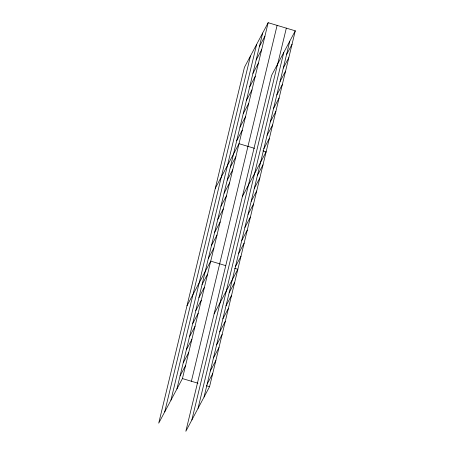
<?xml version="1.0" encoding="UTF-8"?>
<svg xmlns="http://www.w3.org/2000/svg" width="454" height="454" viewBox="0 0 454 454"><rect width="100%" height="100%" fill="white"/><g stroke="black" fill="none" stroke-linecap="round" stroke-linejoin="round"><path stroke-width="0.68" d="M164.728 411.874L250.46 56.001M170.92 400.229L256.652 44.356M176.929 388.93L262.656 33.051M268.161 22.7L244.451 67.3L158.718 423.173L182.434 378.574L268.161 22.7L295.282 30.827L209.549 386.7L185.839 431.3L271.566 75.426L295.282 30.827M191.384 381.258L277.11 25.379M191.843 420.001L277.576 64.122M277.428 65.115L286.332 28.142M198.035 408.356L283.767 52.477M204.045 397.051L289.777 41.178M259.421 46.495L264.926 36.144M256.181 59.939L261.686 49.588M252.94 73.383L258.445 63.032M249.706 86.828L255.21 76.476M246.465 100.272L251.97 89.92M243.225 113.716L248.73 103.364M239.99 127.16L245.495 116.809M236.75 140.604L242.254 130.253M215.298 188.297L239.014 143.697L254.552 148.35M286.536 54.622L292.041 44.271M230.365 167.1L235.87 156.743M283.296 68.066L288.801 57.715M227.221 180.147L232.726 169.796M280.061 81.51L285.566 71.159M224.083 193.2L229.588 182.843M276.821 94.954L282.326 84.603M220.939 206.247L226.444 195.895M273.58 108.398L279.085 98.047M217.795 219.293L223.3 208.942M270.346 121.842L275.85 111.491M214.651 232.346L220.156 221.989M267.105 135.286L272.61 124.935M211.507 245.393L217.012 235.041M263.865 148.73L269.37 138.379M208.363 258.44L213.868 248.088M242.419 196.423L266.135 151.823L262.934 150.864M187.008 305.735L210.724 261.135L225.598 265.596M257.486 175.221L262.991 164.87M202.075 284.539L207.58 274.188M254.342 188.274L259.847 177.917M198.931 297.586L204.436 287.234M251.198 201.321L256.703 190.969M195.787 310.638L201.292 300.281M248.054 214.367L253.559 204.016M192.649 323.685L198.154 313.334M244.91 227.42L250.415 217.063M189.505 336.732L195.01 326.381M241.766 240.467L247.271 230.116M186.361 349.784L191.866 339.427M238.622 253.514L244.127 243.162M183.217 362.831L188.722 352.48M235.478 266.566L240.983 256.209M180.073 375.878L185.578 365.527M214.129 313.862L237.839 269.262L234.644 268.303M229.196 292.66L234.701 282.309M226.052 305.712L231.557 295.355M222.908 318.759L228.413 308.408M219.764 331.806L225.269 321.455M216.62 344.858L222.125 334.502M213.476 357.905L218.981 347.554M210.333 370.952L215.837 360.601M207.189 384.005L212.693 373.648M182.434 378.574L197.967 383.227M206.354 385.741L209.549 386.7"/></g></svg>
